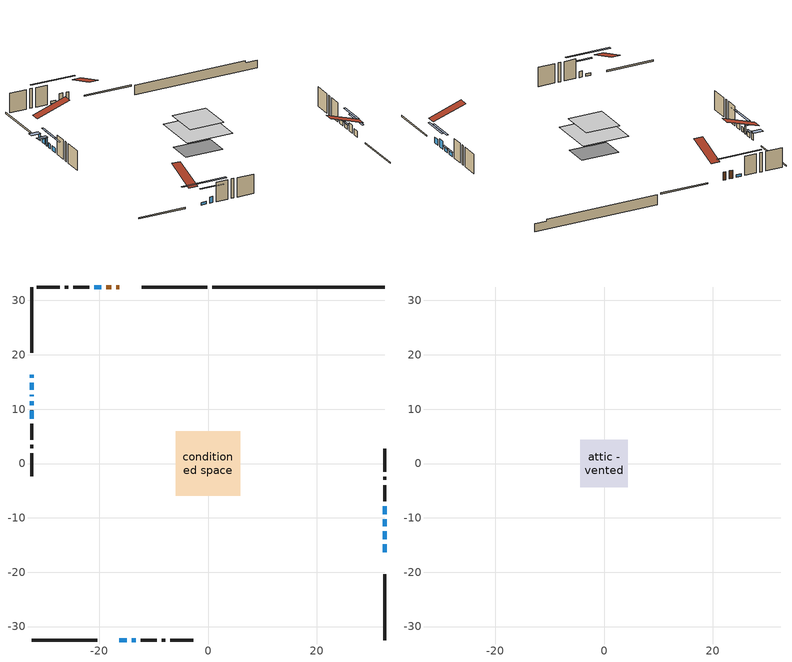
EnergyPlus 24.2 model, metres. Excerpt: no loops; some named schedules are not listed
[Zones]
conditioned space
 floor outside (Floor1 construction): -1.66,-1.66 -1.66,1.66 1.66,1.66 1.66,-1.66 z0.61
 floor adiabatic (AdiabaticFloorConstruction): -5.91,-5.91 -5.91,5.91 5.91,5.91 5.91,-5.91 z3.05
 floor foundation (Slab1 construction): -4.77,-3.15 -4.77,3.15 4.77,3.15 4.77,-3.15 z-1.83
 wall outside (RimJoist1 construction): -0.15,32.47 -12.23,32.47 / -32.47,-32.47 -20.4,-32.47 / -32.47,32.47 -32.47,20.4 / 32.47,-32.47 32.47,-20.4 z0.61:0.91
 wall outside (AdiabaticWallConstruction 1): -16.32,32.47 -16.89,32.47 / -17.81,32.47 -18.7,32.47 z0.61:2.64
 wall outside (AdiabaticWallConstruction): -32.47,16.31 -32.47,15.75 z0.61:2.24; -32.47,14.83 -32.47,13.6 / -32.47,11.44 -32.47,10.68 / -32.47,9.75 -32.47,8.23 z0.61:1.83; -19.63,32.47 -20.95,32.47 / -16.31,-32.47 -14.99,-32.47 z0.61:1.22; -32.47,12.68 -32.47,12.37 / 32.47,-13.91 32.47,-12.44 z0.61:2.64; 32.47,-16.31 32.47,-14.84 z0.61:2.08; -14.06,-32.47 -13.3,-32.47 z0.61:2.14; 32.47,-11.51 32.47,-10.29 / 32.47,-9.36 32.47,-7.83 z0.61:1.63
 wall outside (Wall1 construction): -21.88,32.47 -24.83,32.47 / -12.37,-32.47 -9.42,-32.47 / -32.47,7.3 -32.47,4.35 / 32.47,-6.91 32.47,-3.96 z0.61:5.49
 wall outside (Wall2 construction): -25.76,32.47 -26.35,32.47 / -8.5,-32.47 -7.9,-32.47 / -32.47,3.42 -32.47,2.83 / 32.47,-3.03 32.47,-2.44 z0.61:5.49
 wall outside (Wall3 construction): -27.28,32.47 -31.54,32.47 / -6.97,-32.47 -2.71,-32.47 / -32.47,1.9 -32.47,-2.37 / 32.47,-1.51 32.47,2.76 z0.61:5.49
 wall foundation (FoundationWall1 construction): 0.77,32.47,-1.83 0.77,32.47,0.61 29.3,32.47,0.61 29.3,32.47,0.1 32.47,32.47,0.1 32.47,32.47,-1.83
 window (WindowConstruction 8): -32.47,16.31 -32.47,15.75 z0.61:2.23
 window (WindowConstruction 7): -32.47,14.82 -32.47,13.61 z0.61:1.83
 window (WindowConstruction 10): -19.63,32.47 -20.95,32.47 z0.61:1.22
 window (WindowConstruction 11): -16.31,-32.47 -14.99,-32.47 z0.61:1.22
 window (WindowConstruction 9): -32.47,12.68 -32.47,12.37 z0.61:2.64
 window (WindowConstruction): 32.47,-16.31 32.47,-14.84 z0.61:2.08
 window (WindowConstruction 1): 32.47,-13.91 32.47,-12.44 z0.61:2.64
 window (WindowConstruction 2): -14.06,-32.47 -13.3,-32.47 z0.61:2.13
 window (WindowConstruction 3): 32.47,-11.51 32.47,-10.29 z0.61:1.62
 window (WindowConstruction 4): 32.47,-9.36 32.47,-7.84 z0.61:1.62
 window (WindowConstruction 5): -32.47,11.44 -32.47,10.68 z0.61:1.83
 window (WindowConstruction 6): -32.47,9.75 -32.47,8.23 z0.61:1.83
 door (Door): -16.32,32.47 -16.88,32.47 z0.61:2.64
 door (Door 1): -17.81,32.47 -18.7,32.47 z0.61:2.64
 ceiling adiabatic (AdiabaticFloorConstruction): 5.91,-5.91 5.91,5.91 -5.91,5.91 -5.91,-5.91 z3.05
attic - vented
 floor to conditioned space (Floor2 construction Reversed): -4.34,-4.34 -4.34,4.34 4.34,4.34 4.34,-4.34 z5.49
 roof outside (Roof1 construction): -15.39,32.47,5.49 -15.39,24.02,8.3 -13.16,24.02,8.3 -13.16,32.47,5.49; -17.24,-32.47,5.49 -17.24,-24.02,8.3 -19.47,-24.02,8.3 -19.47,-32.47,5.49; -32.47,17.24,5.49 -24.02,17.24,8.3 -24.02,19.47,8.3 -32.47,19.47,5.49; 32.47,-17.24,5.49 24.02,-17.24,8.3 24.02,-19.47,8.3 32.47,-19.47,5.49
shading: -32.47,15.45 -32.47,16.61 -34.92,16.61 -34.92,15.45 z2.53; -32.47,13.4 -32.47,15.03 -32.89,15.03 -32.89,13.4 z2.03; -26.03,32.47 -14.55,32.47 -14.55,32.89 -26.03,32.89 z6.3; -9.91,-32.47 -21.39,-32.47 -21.39,-32.89 -9.91,-32.89 z6.3; -32.47,12.07 -32.47,12.97 -34.92,12.97 -34.92,12.07 z2.94; 32.47,-12.2 32.47,-18.95 32.89,-18.95 32.89,-12.2 z4.72; 32.47,-9.8 32.47,-16.55 32.89,-16.55 32.89,-9.8 z5.28; -10.66,-32.47 -16.7,-32.47 -16.7,-32.89 -10.66,-32.89 z4.77; 32.47,-10.09 32.47,-11.71 32.89,-11.71 32.89,-10.09 z1.83; 32.47,-7.63 32.47,-9.56 32.89,-9.56 32.89,-7.63 z1.83; -32.47,8.04 -32.47,14.08 -32.89,14.08 -32.89,8.04 z4.47; -32.47,5.59 -32.47,12.39 -32.89,12.39 -32.89,5.59 z4.47
[Building]
Building 1: Terrain=Suburbs
[Site:Location]
Edmonton Intl AP_AB: Latitude {deg}=53.31; Longitude {deg}=-113.58; Time Zone {hr}=-7; Elevation {m}=723; Keep Site Location Information=Yes
[Site:GroundTemperature:Shallow]
-1.56185, -3.61833, -3.78302, -2.80711, 1.11059, 5.01004, 8.39065, 10.5322, 10.7141, 8.97234, 5.67794, 1.89811
[Site:WaterMainsTemperature]
Calculation Method=Schedule; Temperature Schedule=mains temperature schedule
[Material] Roughness=Rough; Thermal Absorptance=0.9
Name | Thickness {m} | Conductivity {W/m-K} | Density {kg/m3} | Specific Heat {J/kg-K} | Solar Absorptance | Visible Absorptance
asphalt or fiberglass shingles | 0.00635 | 0.162714 | 1121.4 | 1465.45 | 0.4 | 0.4
ceiling loosefill ins | 0.169333 | 0.0480833 | 16.02 | 1046.75 | 0.7 | 0.7
ceiling stud and cavity | 0.1397 | 0.138218 | 65.682 | 1177.47 | 0.7 | 0.7
concrete 4.0 in. | 0.1016 | 1.803125 | 2242.8 | 837.4 | 0.7 | 0.7
concrete 8.0 in. | 0.2032 | 1.803125 | 2242.8 | 837.4 | 0.7 | 0.7
door material | 0.04445 | 0.053851 | 512.64 | 1214.23 | 0.7 | 0.7
exterior vertical ins | 0.0221326 | 0.029427 | 32.04 | 1214.23 | 0.7 | 0.7
floor covering | 0.0127 | 0.0433444 | 54.468 | 1339.84 | 0.6 | 0.6
floor rigid ins; rim joist rigid ins; wall rigid ins | 0.051816 | 0.029427 | 32.04 | 1214.23 | 0.7 | 0.7
floor rigid ins 1; wall rigid ins 1 | 0.512978 | 0.029427 | 32.04 | 1214.23 | 0.7 | 0.7
floor stud and cavity | 0.1397 | 0.0944273 | 92.3553 | 1139.71 | 0.7 | 0.7
floor stud and cavity 1 | 0.1397 | 1.75129 | 37.0049 | 1207.88 | 0.7 | 0.7
furniture material conditioned space 1 | 0.1524 | 0.115458 | 640.8 | 1214.23 | 0.6 | 0.6
gypsum board | 0.0127 | 0.160291 | 801 | 837.4 | 0.6 | 0.6
gypsum board 1 | 0.0127 | 0.160291 | 801 | 837.4 | 0.7 | 0.7
osb sheathing 0.5 in. | 0.0127 | 0.115458 | 512.64 | 1214.23 | 0.7 | 0.7
osb sheathing 0.75 in. | 0.01905 | 0.115458 | 512.64 | 1214.23 | 0.7 | 0.7
osb sheathing 2.0 in. | 0.0508 | 0.115458 | 512.64 | 1214.23 | 0.7 | 0.7
rim joist stud and cavity | 0.0508 | 0.0414166 | 125.044 | 1163.47 | 0.6 | 0.6
wall stud and cavity | 0.1397 | 0.223492 | 139.0536 | 1170.24 | 0.7 | 0.7
wall stud and cavity 1 | 0.1397 | 0.492811 | 139.0536 | 1170.24 | 0.7 | 0.7
wall stud and cavity 2 | 0.1397 | 0.217966 | 139.0536 | 1170.24 | 0.7 | 0.7
wall stud and cavity 3 | 0.0889 | 0.380278 | 52.3479 | 1209.89 | 0.7 | 0.7
wall stud and cavity 4 | 0.0889 | 0.391764 | 83.0341 | 1211.67 | 0.7 | 0.7
wood siding | 0.0254 | 0.102417 | 544.68 | 1172.36 | 0.4 | 0.4
wood siding 1; wood siding 2; wood siding 3 | 0.0254 | 0.102417 | 544.68 | 1172.36 | 0.7 | 0.7
[WindowMaterial:SimpleGlazingSystem]
Name | U-Factor {W/m2-K} | Solar Heat Gain Coefficient
WindowMaterial | 3.298918 | 0.68
WindowMaterial 1 | 2.98833 | 0.58
WindowMaterial 10 | 3.26996 | 0.53
WindowMaterial 2 | 3.304596 | 0.65
WindowMaterial 3 | 3.28699 | 0.55
WindowMaterial 4 | 3.28586 | 0.57
WindowMaterial 5 | 3.304596 | 0.64
WindowMaterial 6 | 3.30005 | 0.68
WindowMaterial 7 | 3.290401 | 0.56
WindowMaterial 8 | 3.310274 | 0.62
WindowMaterial 9 | 3.32901 | 0.54
[Construction]
AdiabaticFloorConstruction: floor stud and cavity 1, floor rigid ins 1, osb sheathing 0.75 in., floor covering
AdiabaticWallConstruction: wood siding 2, wall rigid ins 1, wall stud and cavity 3, gypsum board
AdiabaticWallConstruction 1: wood siding 3, wall rigid ins 1, wall stud and cavity 3, gypsum board
Door; Door 1: door material
Floor1 construction: floor stud and cavity, floor rigid ins, osb sheathing 0.75 in., floor covering
Floor2 construction Reversed: gypsum board, ceiling stud and cavity, ceiling loosefill ins
FoundationWall1 construction: concrete 8.0 in., gypsum board 1
furniture construction conditioned space 1: furniture material conditioned space 1
PartitionWallConstruction: gypsum board, wall stud and cavity 4, gypsum board
RimJoist1 construction: wood siding 1, rim joist rigid ins, osb sheathing 2.0 in., rim joist stud and cavity
Roof1 construction: asphalt or fiberglass shingles
Slab1 construction: concrete 4.0 in.
Wall1 construction: wood siding, wall rigid ins, osb sheathing 0.5 in., wall stud and cavity, gypsum board
Wall2 construction: wood siding, wall rigid ins, osb sheathing 0.5 in., wall stud and cavity 1, gypsum board
Wall3 construction: wood siding, wall rigid ins, osb sheathing 0.5 in., wall stud and cavity 2, gypsum board
WindowConstruction: WindowMaterial
WindowConstruction 1: WindowMaterial 1
WindowConstruction 10; WindowConstruction 11: WindowMaterial 10
WindowConstruction 2: WindowMaterial 2
WindowConstruction 3: WindowMaterial 3
WindowConstruction 4: WindowMaterial 4
WindowConstruction 5: WindowMaterial 5
WindowConstruction 6: WindowMaterial 6
WindowConstruction 7: WindowMaterial 7
WindowConstruction 8: WindowMaterial 8
WindowConstruction 9: WindowMaterial 9
[Zone] Multiplier=1; Part of Total Floor Area=Yes
Name | Volume {m3}
attic - vented | 34.4657
conditioned space | 515.8
[Space]
Name | Zone | Volume {m3}
attic - vented 1 | attic - vented | 34.4657
conditioned space 1 | conditioned space | 515.8
[ZoneInfiltration:EffectiveLeakageArea]
infil attic - vented 1: Zone or Space=attic - vented 1; Schedule=Always On Discrete; Effective Air Leakage Area {cm2}=2620.52; Stack Coefficient=0.000195964; Wind Coefficient=9.45819e-06
[ZoneMixing]
whole house fan mix: Zone or Space=attic - vented; Schedule=Always On Continuous; Design Flow Rate Calculation Method=Flow/Zone; Design Flow Rate {m3/s}=0; Source Zone or Space=conditioned space
[SurfaceProperty:ExposedFoundationPerimeter]
Slab1: Exposed Perimeter Calculation Method=TotalExposedPerimeter; Total Exposed Perimeter {m}=31.699
[InternalMass] Zone or ZoneList=conditioned space; Space or SpaceList=conditioned space 1
Name | Construction | Surface Area {m2}
furniture mass conditioned space 1 | furniture construction conditioned space 1 | 84.34
partition wall mass | PartitionWallConstruction | 210.85
[Lights]
interior lighting: Zone or ZoneList or Space or SpaceList=conditioned space 1; Schedule=interior lighting schedule; Design Level Calculation Method=LightingLevel; Lighting Level {W}=343.2; Return Air Fraction=0; Fraction Radiant=0.6; Fraction Visible=0.2; Fraction Replaceable=1
[People]
occupants: Zone or ZoneList or Space or SpaceList=conditioned space 1; Number of People Schedule=occupants schedule; Number of People Calculation Method=People; Number of People=3; Fraction Radiant=0.314171; Sensible Heat Fraction=0.56303; Activity Level Schedule=occupants activity schedule; Carbon Dioxide Generation Rate {m3/s-W}=0; Enable ASHRAE 55 Comfort Warnings=No; Mean Radiant Temperature Calculation Type=EnclosureAveraged
[ElectricEquipment] Zone or ZoneList or Space or SpaceList=conditioned space 1; Design Level Calculation Method=EquipmentLevel
Name | Schedule | Design Level {W} | Fraction Latent | Fraction Radiant | Fraction Lost
clothes dryer | clothes dryer schedule | 140.772 | 0.015 | 0.081 | 0.85
clothes washer | clothes washer schedule | 32.1985 | 0.03 | 0.162 | 0.7
cooking range | cooking range schedule | 215.147 | 0.08 | 0.432 | 0.2
dishwasher | dishwasher schedule | 66.8632 | 0.3 | 0.18 | 0.4
fridge | fridge schedule | 72.9452 | 0 | 0.6 | 0
mech vent bath fan 0 | mech vent bath fan 0 schedule | 50.2 | 0 | 0 | 1
mech vent bath fan 1 | mech vent bath fan 1 schedule | 50.2 | 0 | 0 | 1
mech vent house fan | mech vent house fan schedule | 0 | 0 | 0 | 1
mech vent house fan cfis | mech vent house fan cfis schedule | 0 | 0 | 0 | 0
mech vent range fan 0 | mech vent range fan 0 schedule | 57 | 0 | 0 | 1
misc plug loads | misc plug loads schedule | 494.7 | 0.045 | 0.513 | 0.1
whole house fan | Always On Discrete | 0 | 0 | 0 | 1
[OtherEquipment] Zone or ZoneList or Space or SpaceList=conditioned space 1; Design Level Calculation Method=EquipmentLevel
Name | Fuel Type | Schedule | Design Level {W} | Fraction Latent | Fraction Radiant | Fraction Lost
clothes dryer 1 | Electricity | clothes dryer schedule | 0 | 0.015 | 0.081 | 0.85
cooking range 1 | Electricity | cooking range schedule | 0 | 0.08 | 0.432 | 0.2
general water use latent | None | general water use schedule | 62.594 | 1 | 0 | 0
general water use sensible | None | general water use schedule | -61.6891 | 0 | 0.6 | 0
mech vent house fan latent load | None | Always On Discrete | 0 | 1 | 0 | 0
mech vent house fan sensible load | None | Always On Discrete | 0 | 0 | 0 | 0
water heater energy adjustment1 | NaturalGas | Always On Discrete | 0.01 | 0 | 0 | 1
[ZoneInfiltration:DesignFlowRate] Zone or ZoneList or Space or SpaceList=conditioned space 1; Schedule=Always On Discrete; Design Flow Rate Calculation Method=Flow/Zone; Design Flow Rate {m3/s}=0
infil flow; natural vent flow; whole house fan flow
[AvailabilityManager:Scheduled]
central ac and furnace airloop Availability Manager: Schedule=Always On Discrete
[Foundation:Kiva]
Foundation Kiva 1: Initial Indoor Air Temperature {C}=18; Wall Height Above Grade {m}=0.609996; Wall Depth Below Slab {m}=0.2032; Custom Block Material Name 1=exterior vertical ins; Custom Block Depth 1 {m}=2.43998; Custom Block X Position 1 {m}=0.2159; Custom Block Z Position 1 {m}=0
[Foundation:Kiva:Settings]
Soil Conductivity {W/m-K}=0.849921; Soil Density {kg/m3}=1842.3; Soil Specific Heat {J/kg-K}=418.7; Ground Solar Absorptivity=0.9; Ground Thermal Absorptivity=0.9; Ground Surface Roughness {m}=0.03; Far-Field Width {m}=40; Deep-Ground Boundary Condition=ZeroFlux; Deep-Ground Depth {m}=40; Minimum Cell Dimension {m}=0.2; Maximum Cell Growth Coefficient=3; Simulation Timestep=Timestep
[Exterior:Lights]
exterior lighting: Schedule=exterior lighting schedule; Design Level {W}=75.6
[EnergyManagementSystem:GlobalVariable]
central_ac_and_furnace_airloop_Fan_RTF
infil_program_Qfan
infil_program_Qinf
natural_vent_program_Qnv
natural_vent_program_Qwhf
[EnergyManagementSystem:Sensor]
Name | Output:Variable or Output:Meter Index Key | Output:Variable or Output:Meter
airflow_gain | infil flow | Infiltration Sensible Heat Gain Energy
airflow_gain_1 | natural vent flow | Infiltration Sensible Heat Gain Energy
airflow_gain_2 | whole house fan flow | Infiltration Sensible Heat Gain Energy
airflow_loss | infil flow | Infiltration Sensible Heat Loss Energy
airflow_loss_1 | natural vent flow | Infiltration Sensible Heat Loss Energy
airflow_loss_2 | whole house fan flow | Infiltration Sensible Heat Loss Energy
clg_load_cond |  | Cooling:EnergyTransfer:Zone:CONDITIONED SPACE
clg_sp_s; clg_sp_s_1 | cooling setpoint | Schedule Value
clothes_dryer_exhaust_0_sch_s | clothes dryer exhaust 0 schedule | Schedule Value
cool_season | cooling season schedule | Schedule Value
htg_load_cond |  | Heating:EnergyTransfer:Zone:CONDITIONED SPACE
htg_sp_s; htg_sp_s_1 | heating setpoint | Schedule Value
ig_ee_conv | clothes dryer | Electric Equipment Convective Heating Energy
ig_ee_conv_2 | cooking range | Electric Equipment Convective Heating Energy
ig_ee_conv_4 | fridge | Electric Equipment Convective Heating Energy
ig_ee_conv_5 | misc plug loads | Electric Equipment Convective Heating Energy
ig_ee_conv_6 | whole house fan | Electric Equipment Convective Heating Energy
ig_ee_rad | clothes dryer | Electric Equipment Radiant Heating Energy
ig_ee_rad_2 | cooking range | Electric Equipment Radiant Heating Energy
ig_ee_rad_4 | fridge | Electric Equipment Radiant Heating Energy
ig_ee_rad_5 | misc plug loads | Electric Equipment Radiant Heating Energy
ig_ee_rad_6 | whole house fan | Electric Equipment Radiant Heating Energy
ig_lgt_conv | interior lighting | Lights Convective Heating Energy
ig_lgt_rad | interior lighting | Lights Radiant Heating Energy
ig_lgt_vis | interior lighting | Lights Visible Radiation Heating Energy
ig_oe_conv | clothes dryer 1 | Other Equipment Convective Heating Energy
ig_oe_conv_1 | cooking range 1 | Other Equipment Convective Heating Energy
ig_oe_conv_2 | general water use latent | Other Equipment Convective Heating Energy
ig_oe_conv_3 | general water use sensible | Other Equipment Convective Heating Energy
ig_oe_conv_4 | water heater energy adjustment1 | Other Equipment Convective Heating Energy
ig_oe_rad | clothes dryer 1 | Other Equipment Radiant Heating Energy
ig_oe_rad_1 | cooking range 1 | Other Equipment Radiant Heating Energy
ig_oe_rad_2 | general water use latent | Other Equipment Radiant Heating Energy
ig_oe_rad_3 | general water use sensible | Other Equipment Radiant Heating Energy
ig_oe_rad_4 | water heater energy adjustment1 | Other Equipment Radiant Heating Energy
ig_ppl_conv | occupants | People Convective Heating Energy
ig_ppl_rad | occupants | People Radiant Heating Energy
im_conv | furniture mass conditioned space 1 | Surface Inside Face Convection Heat Gain Energy
im_conv_1 | partition wall mass | Surface Inside Face Convection Heat Gain Energy
im_ig | furniture mass conditioned space 1 | Surface Inside Face Internal Gains Radiation Heat Gain Energy
im_ig_1 | partition wall mass | Surface Inside Face Internal Gains Radiation Heat Gain Energy
im_lgt | furniture mass conditioned space 1 | Surface Inside Face Lights Radiation Heat Gain Energy
im_lgt_1 | partition wall mass | Surface Inside Face Lights Radiation Heat Gain Energy
im_sol | furniture mass conditioned space 1 | Surface Inside Face Solar Radiation Heat Gain Energy
im_sol_1 | partition wall mass | Surface Inside Face Solar Radiation Heat Gain Energy
im_surf | furniture mass conditioned space 1 | Surface Inside Face Net Surface Thermal Radiation Heat Gain Energy
im_surf_1 | partition wall mass | Surface Inside Face Net Surface Thermal Radiation Heat Gain Energy
mech_vent_bath_fan_0_sch_s | mech vent bath fan 0 schedule | Schedule Value
mech_vent_bath_fan_1_sch_s | mech vent bath fan 1 schedule | Schedule Value
mech_vent_range_fan_0_sch_s | mech vent range fan 0 schedule | Schedule Value
mv_conv | mech vent bath fan 0 | Electric Equipment Convective Heating Energy
mv_conv_1 | mech vent bath fan 1 | Electric Equipment Convective Heating Energy
mv_conv_2 | mech vent house fan | Electric Equipment Convective Heating Energy
mv_conv_3 | mech vent house fan cfis | Electric Equipment Convective Heating Energy
mv_conv_4 | mech vent range fan 0 | Electric Equipment Convective Heating Energy
mv_conv_5 | mech vent house fan latent load | Other Equipment Convective Heating Energy
mv_conv_6 | mech vent house fan sensible load | Other Equipment Convective Heating Energy
mv_rad | mech vent bath fan 0 | Electric Equipment Radiant Heating Energy
mv_rad_1 | mech vent bath fan 1 | Electric Equipment Radiant Heating Energy
mv_rad_2 | mech vent house fan | Electric Equipment Radiant Heating Energy
mv_rad_3 | mech vent house fan cfis | Electric Equipment Radiant Heating Energy
mv_rad_4 | mech vent range fan 0 | Electric Equipment Radiant Heating Energy
mv_rad_5 | mech vent house fan latent load | Other Equipment Radiant Heating Energy
mv_rad_6 | mech vent house fan sensible load | Other Equipment Radiant Heating Energy
natural_vent_s | natural vent schedule | Schedule Value
out_pb_s |  | Site Outdoor Air Barometric Pressure
out_wt_s |  | Site Outdoor Air Humidity Ratio
site_vw_s |  | Site Wind Speed
ss_back_out | Window1 | Surface Window Shortwave from Zone Back Out Window Heat Transfer Rate
ss_back_out_1 | Window10 | Surface Window Shortwave from Zone Back Out Window Heat Transfer Rate
ss_back_out_10 | Window8 | Surface Window Shortwave from Zone Back Out Window Heat Transfer Rate
ss_back_out_11 | Window9 | Surface Window Shortwave from Zone Back Out Window Heat Transfer Rate
ss_back_out_2 | Window11 | Surface Window Shortwave from Zone Back Out Window Heat Transfer Rate
ss_back_out_3 | Window12 | Surface Window Shortwave from Zone Back Out Window Heat Transfer Rate
ss_back_out_4 | Window2 | Surface Window Shortwave from Zone Back Out Window Heat Transfer Rate
ss_back_out_5 | Window3 | Surface Window Shortwave from Zone Back Out Window Heat Transfer Rate
ss_back_out_6 | Window4 | Surface Window Shortwave from Zone Back Out Window Heat Transfer Rate
ss_back_out_7 | Window5 | Surface Window Shortwave from Zone Back Out Window Heat Transfer Rate
ss_back_out_8 | Window6 | Surface Window Shortwave from Zone Back Out Window Heat Transfer Rate
ss_back_out_9 | Window7 | Surface Window Shortwave from Zone Back Out Window Heat Transfer Rate
ss_conv | Door1 | Surface Inside Face Convection Heat Gain Energy
ss_conv_1 | Door2 | Surface Inside Face Convection Heat Gain Energy
ss_conv_10 | Window6 | Surface Inside Face Convection Heat Gain Energy
ss_conv_11 | Window7 | Surface Inside Face Convection Heat Gain Energy
ss_conv_12 | Window8 | Surface Inside Face Convection Heat Gain Energy
ss_conv_13 | Window9 | Surface Inside Face Convection Heat Gain Energy
ss_conv_2 | Window1 | Surface Inside Face Convection Heat Gain Energy
ss_conv_3 | Window10 | Surface Inside Face Convection Heat Gain Energy
ss_conv_4 | Window11 | Surface Inside Face Convection Heat Gain Energy
ss_conv_5 | Window12 | Surface Inside Face Convection Heat Gain Energy
ss_conv_6 | Window2 | Surface Inside Face Convection Heat Gain Energy
ss_conv_7 | Window3 | Surface Inside Face Convection Heat Gain Energy
ss_conv_8 | Window4 | Surface Inside Face Convection Heat Gain Energy
ss_conv_9 | Window5 | Surface Inside Face Convection Heat Gain Energy
ss_ig | Door1 | Surface Inside Face Internal Gains Radiation Heat Gain Energy
ss_ig_1 | Door2 | Surface Inside Face Internal Gains Radiation Heat Gain Energy
ss_ig_10 | Window6 | Surface Inside Face Internal Gains Radiation Heat Gain Energy
ss_ig_11 | Window7 | Surface Inside Face Internal Gains Radiation Heat Gain Energy
ss_ig_12 | Window8 | Surface Inside Face Internal Gains Radiation Heat Gain Energy
ss_ig_13 | Window9 | Surface Inside Face Internal Gains Radiation Heat Gain Energy
ss_ig_2 | Window1 | Surface Inside Face Internal Gains Radiation Heat Gain Energy
ss_ig_3 | Window10 | Surface Inside Face Internal Gains Radiation Heat Gain Energy
ss_ig_4 | Window11 | Surface Inside Face Internal Gains Radiation Heat Gain Energy
ss_ig_5 | Window12 | Surface Inside Face Internal Gains Radiation Heat Gain Energy
ss_ig_6 | Window2 | Surface Inside Face Internal Gains Radiation Heat Gain Energy
ss_ig_7 | Window3 | Surface Inside Face Internal Gains Radiation Heat Gain Energy
ss_ig_8 | Window4 | Surface Inside Face Internal Gains Radiation Heat Gain Energy
ss_ig_9 | Window5 | Surface Inside Face Internal Gains Radiation Heat Gain Energy
ss_lgt | Door1 | Surface Inside Face Lights Radiation Heat Gain Energy
ss_lgt_1 | Door2 | Surface Inside Face Lights Radiation Heat Gain Energy
ss_sol | Door1 | Surface Inside Face Solar Radiation Heat Gain Energy
ss_sol_1 | Door2 | Surface Inside Face Solar Radiation Heat Gain Energy
ss_surf | Door1 | Surface Inside Face Net Surface Thermal Radiation Heat Gain Energy
ss_surf_1 | Door2 | Surface Inside Face Net Surface Thermal Radiation Heat Gain Energy
ss_surf_10 | Window6 | Surface Inside Face Net Surface Thermal Radiation Heat Gain Energy
ss_surf_11 | Window7 | Surface Inside Face Net Surface Thermal Radiation Heat Gain Energy
ss_surf_12 | Window8 | Surface Inside Face Net Surface Thermal Radiation Heat Gain Energy
ss_surf_13 | Window9 | Surface Inside Face Net Surface Thermal Radiation Heat Gain Energy
ss_surf_2 | Window1 | Surface Inside Face Net Surface Thermal Radiation Heat Gain Energy
ss_surf_3 | Window10 | Surface Inside Face Net Surface Thermal Radiation Heat Gain Energy
ss_surf_4 | Window11 | Surface Inside Face Net Surface Thermal Radiation Heat Gain Energy
ss_surf_5 | Window12 | Surface Inside Face Net Surface Thermal Radiation Heat Gain Energy
ss_surf_6 | Window2 | Surface Inside Face Net Surface Thermal Radiation Heat Gain Energy
ss_surf_7 | Window3 | Surface Inside Face Net Surface Thermal Radiation Heat Gain Energy
ss_surf_8 | Window4 | Surface Inside Face Net Surface Thermal Radiation Heat Gain Energy
ss_surf_9 | Window5 | Surface Inside Face Net Surface Thermal Radiation Heat Gain Energy
ss_trans_in | Window1 | Surface Window Transmitted Solar Radiation Rate
ss_trans_in_1 | Window10 | Surface Window Transmitted Solar Radiation Rate
ss_trans_in_10 | Window8 | Surface Window Transmitted Solar Radiation Rate
ss_trans_in_11 | Window9 | Surface Window Transmitted Solar Radiation Rate
ss_trans_in_2 | Window11 | Surface Window Transmitted Solar Radiation Rate
ss_trans_in_3 | Window12 | Surface Window Transmitted Solar Radiation Rate
ss_trans_in_4 | Window2 | Surface Window Transmitted Solar Radiation Rate
ss_trans_in_5 | Window3 | Surface Window Transmitted Solar Radiation Rate
ss_trans_in_6 | Window4 | Surface Window Transmitted Solar Radiation Rate
ss_trans_in_7 | Window5 | Surface Window Transmitted Solar Radiation Rate
ss_trans_in_8 | Window6 | Surface Window Transmitted Solar Radiation Rate
ss_trans_in_9 | Window7 | Surface Window Transmitted Solar Radiation Rate
ss_trans_out | Window1 | Surface Inside Face Initial Transmitted Diffuse Transmitted Out Window Solar Radiation Rate
ss_trans_out_1 | Window10 | Surface Inside Face Initial Transmitted Diffuse Transmitted Out Window Solar Radiation Rate
ss_trans_out_10 | Window8 | Surface Inside Face Initial Transmitted Diffuse Transmitted Out Window Solar Radiation Rate
